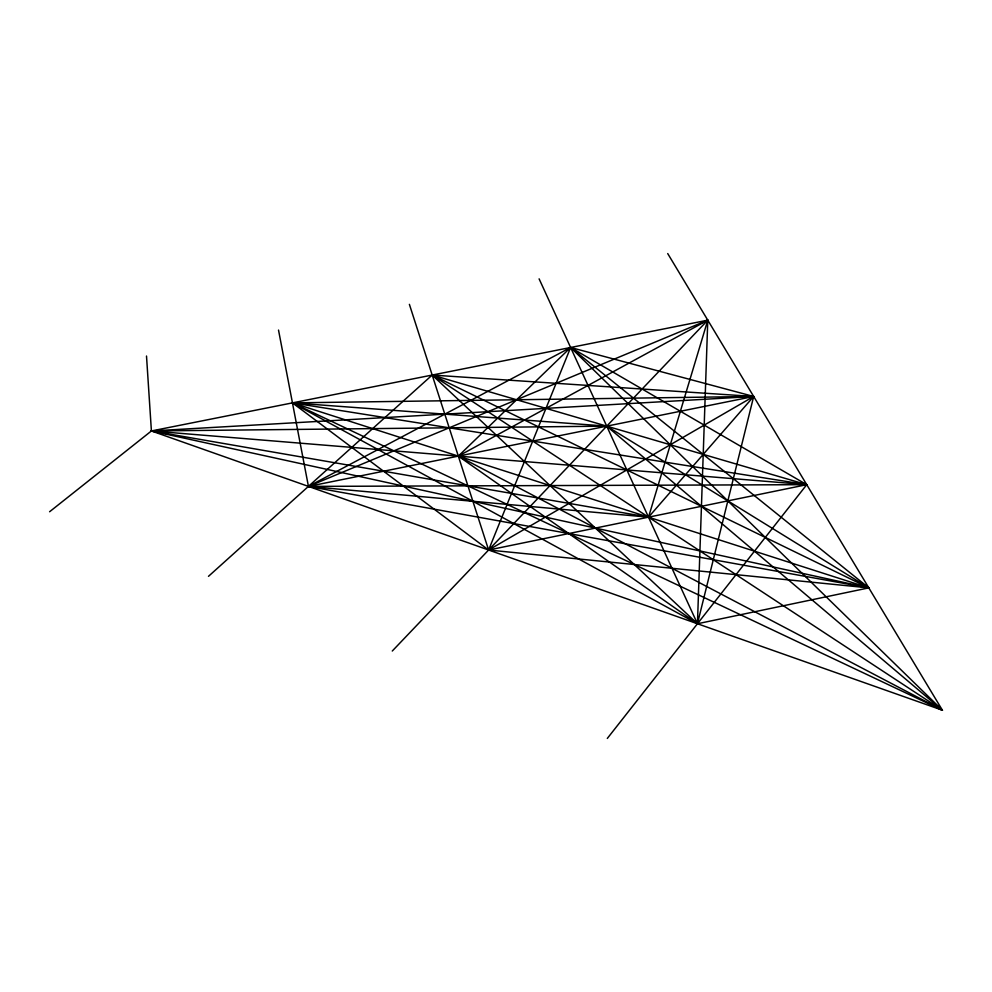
<?xml version="1.0" encoding="UTF-8"?>
<svg xmlns="http://www.w3.org/2000/svg" width="992" height="992" viewBox="0 0 992 992"><rect width="100%" height="100%" fill="white"/><g stroke="black" fill="none" stroke-linecap="round" stroke-linejoin="round"><path stroke-width="1.49" d="M278.516 330.076L308.438 486.402L570.623 347.485L868.806 587.872L697.45 623.745L707.78 320.18L151.404 430.962L49.6 511.748M146.506 356.029L151.404 430.962L648.52 517.167L707.78 320.18L308.438 486.402L648.52 517.167L753.672 396.465L292.454 402.876L697.45 623.745L753.672 396.465L570.623 347.485L458.329 456.122L697.45 623.745L539.102 278.851M607.315 738.432L806.732 484.679L570.623 347.485L488.61 550.014L292.454 402.876L606.732 426.138L868.806 587.872L488.61 550.014L409.386 304.346M392.274 651.025L707.78 320.18L458.329 456.122L942.4 710.222L667.715 253.568M208.481 576.327L432.177 375.05L753.672 396.465L488.61 550.014L806.732 484.679L432.177 375.05L697.45 623.745M308.438 486.402L806.732 484.679L292.454 402.876L942.4 710.222L432.177 375.05L868.806 587.872L308.438 486.402L753.672 396.465L151.404 430.962L942.4 710.222L570.623 347.485M292.454 402.876L868.806 587.872L151.404 430.962L606.732 426.138L942.4 710.222M151.404 430.962L806.732 484.679"/></g></svg>
